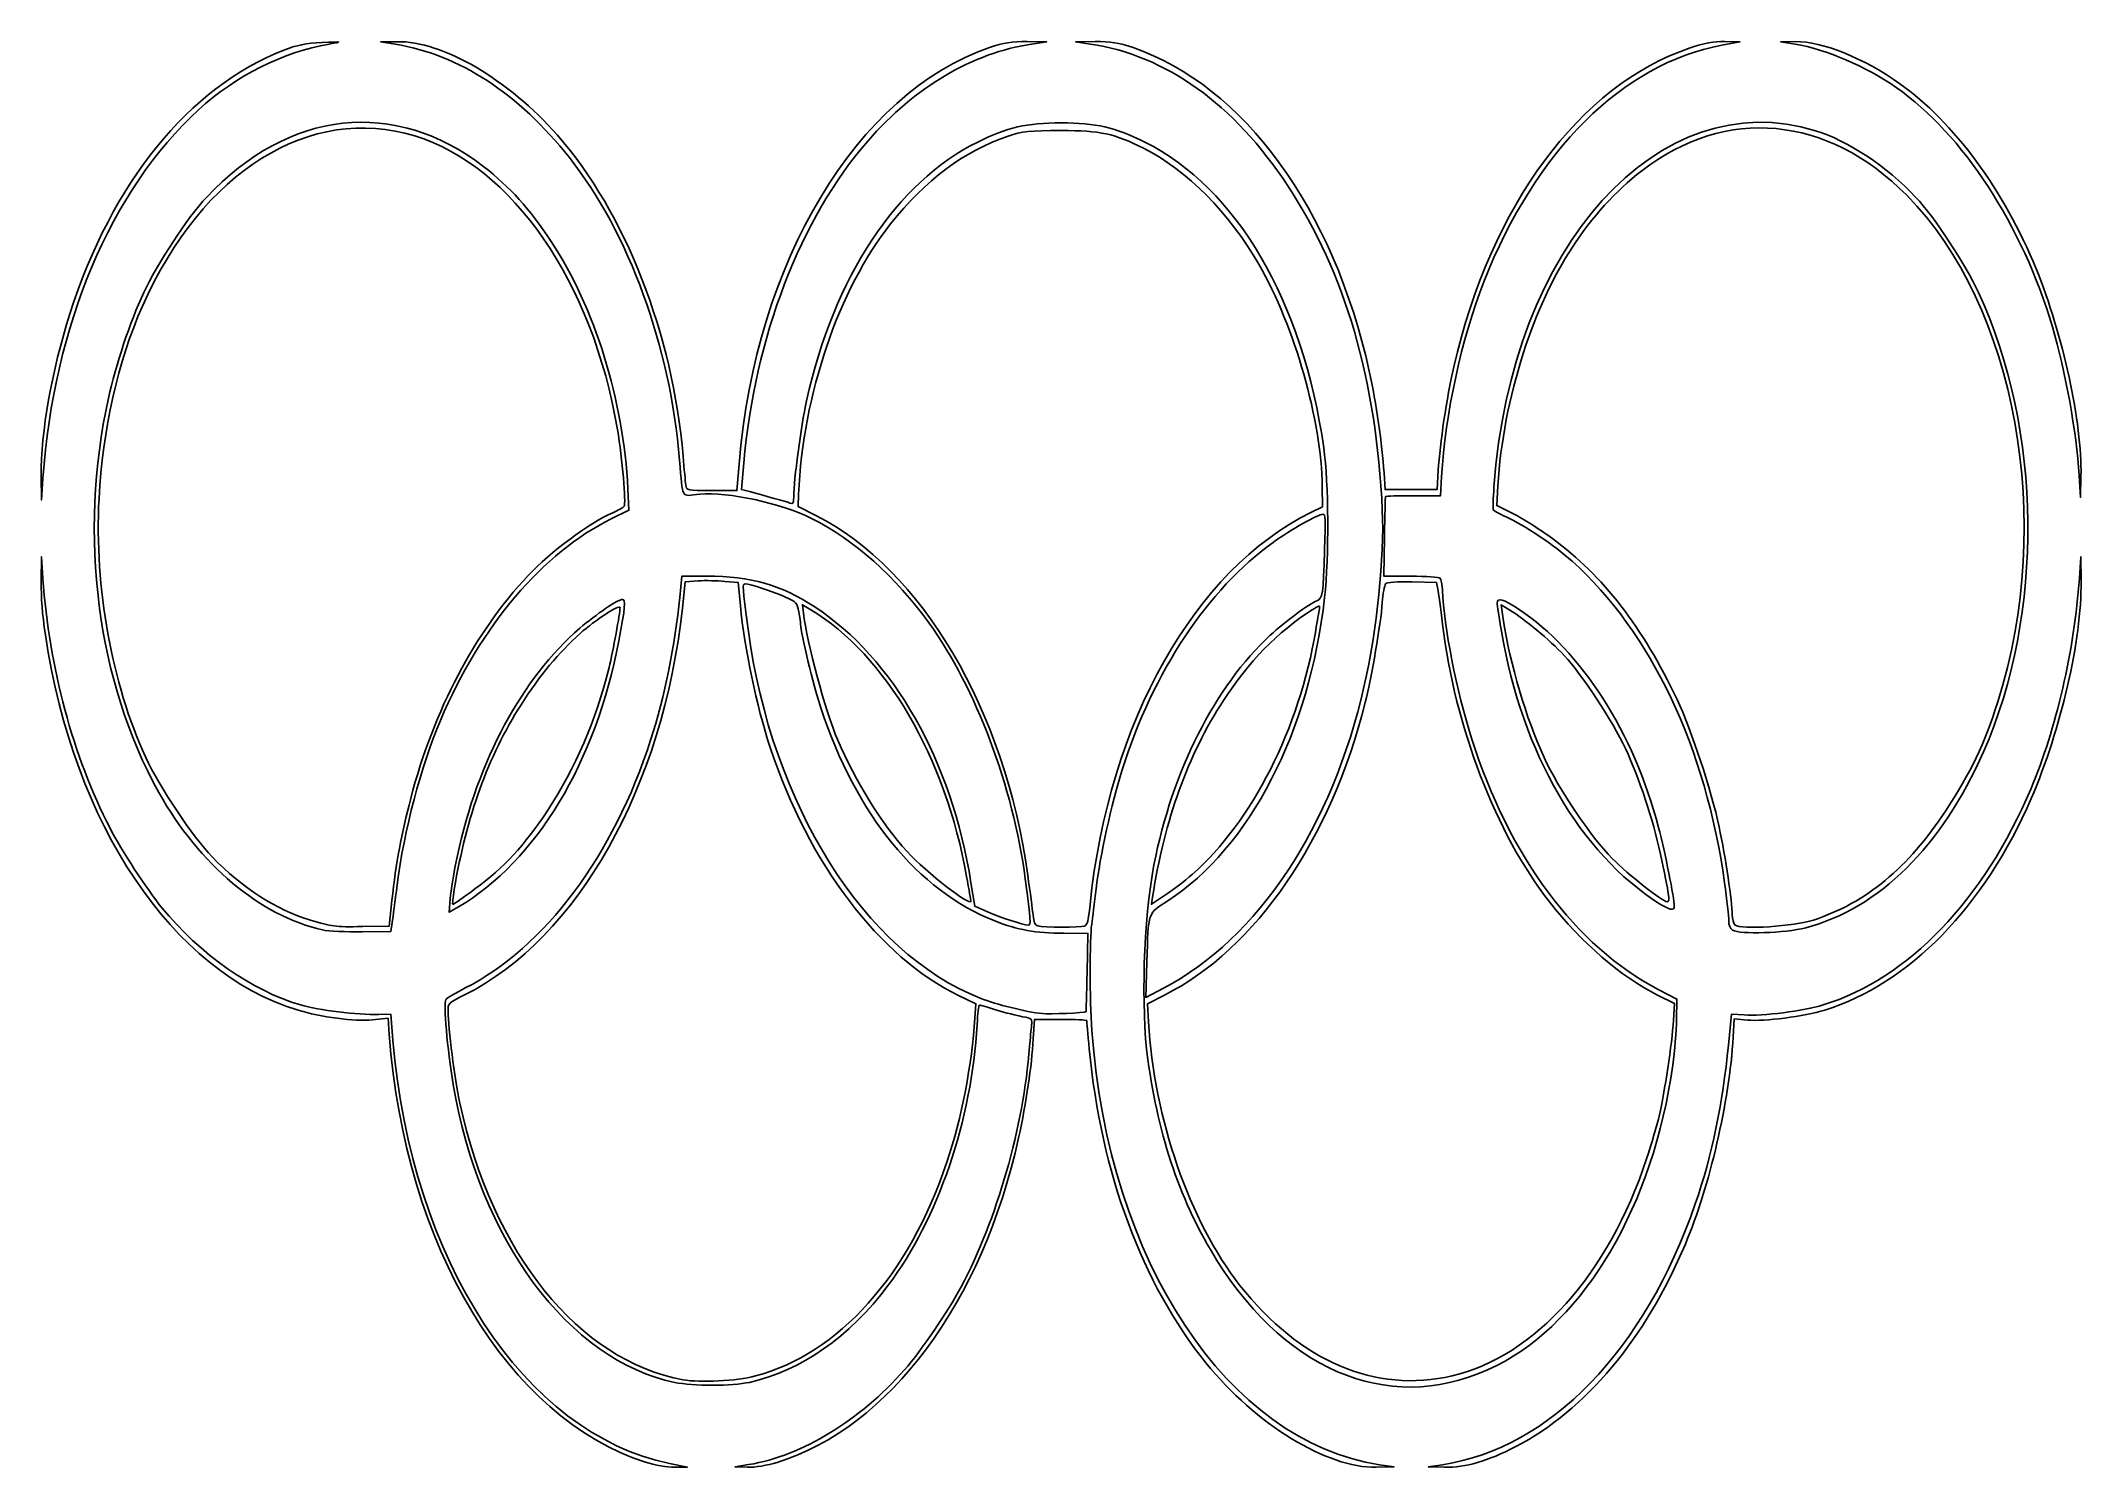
# Model space of a CAD drawing. Extents: x 1 to 593, y 238 to 653.
import ezdxf

# ---------------------------------------------------------------- set-up
doc = ezdxf.new("R2010")
doc.units = 0
doc.layers.add('Layer_1', color=7, linetype='CONTINUOUS')

msp = doc.modelspace()

# ---------------------------------------------------------------- linework, layer by layer
at = {"layer": 'Layer_1', "color": 7}
for points in [[(103.535388, 651.60417), (99.387099, 652.262148), (104.082599, 652.350022)], [(286.959883, 652.353197), (292.643915, 652.258519), (288.195534, 651.614686)], [(305.247515, 651.64805), (301.046258, 652.256932), (306.73029, 652.35246)], [(489.419972, 652.380126), (493.808797, 652.298771), (488.619043, 651.332752)], [(509.845776, 651.600428), (505.671222, 652.261921), (510.060076, 652.3617)], [(195.42829, 522.052441), (202.746889, 522.043937), (203.374134, 529.690139)], [(204.765554, 530.101191), (204.115966, 522.336217), (206.367582, 521.748482)], [(390.5532, 527.211468), (390.866598, 522.336444), (398.415005, 522.336444), (405.963383, 522.336444), (406.290189, 527.961458)], [(1.346618, 525.630841), (0.912997, 519.336198), (0.847321, 526.316967)], [(171.104247, 522.600378), (171.413932, 516.33618), (166.291951, 513.82868)], [(369.254665, 515.647247), (372.714491, 517.346816), (372.636822, 523.21646)], [(407.237896, 526.15698), (406.924157, 520.524794), (399.040072, 520.547471)], [(423.59023, 523.398954), (423.255061, 517.711691), (428.134819, 515.281975)], [(592.806076, 526.36748), (592.661509, 520.086359), (592.273134, 526.46125)], [(220.635916, 520.999427), (220.481427, 517.41275), (225.671179, 514.790929)], [(390.668882, 508.642384), (390.507874, 497.209493), (398.41611, 497.198154)], [(0.847321, 495.801496), (0.913003, 502.83618), (1.346624, 496.541537)], [(592.343631, 496.541452), (592.777276, 502.836094), (592.843039, 495.801411)], [(186.152967, 491.024098), (186.738228, 497.211591), (193.97175, 497.205921)], [(191.513449, 495.84498), (187.752759, 495.603751), (186.932415, 487.97005)], [(203.761536, 488.705017), (203.132648, 495.336189), (199.203384, 495.711184)], [(406.157216, 493.461099), (405.807591, 495.336104), (398.719474, 495.544734)], [(224.194357, 487.457603), (221.747134, 488.921301), (222.032837, 486.503717)], [(427.033134, 487.353883), (424.511546, 488.851654), (425.126239, 484.839043)], [(94.156296, 395.502009), (101.776329, 395.586198), (102.611035, 403.086217)], [(121.928321, 401.220113), (119.262141, 399.647792), (119.534771, 403.617005)], [(270.668347, 408.237052), (271.765397, 401.387017), (275.284973, 399.852255)], [(323.351291, 404.048665), (323.030523, 402.011178), (326.866337, 404.512129)], [(102.71435, 396.711213), (102.352677, 394.086217), (93.950209, 393.982753)], [(304.367017, 382.190117), (304.597191, 393.54412), (297.611121, 393.569631)], [(303.580063, 395.659502), (303.580176, 395.659587)], [(321.716863, 385.258677), (321.40542, 374.931099), (326.548006, 377.626082)], [(271.787142, 368.962696), (272.035287, 373.089175), (267.017417, 375.533065)], [(326.808765, 375.596957), (321.926854, 373.120554), (322.198129, 367.853357)], [(474.546671, 368.253439), (474.874469, 373.170784), (469.916674, 375.634715)], [(470.131257, 377.273197), (475.521109, 374.452413), (475.438904, 368.519074)], [(101.857751, 364.248964), (101.518007, 368.911729), (96.992711, 368.464904)], [(98.869816, 370.006157), (102.306628, 370.086094), (102.927453, 362.586104)], [(296.658822, 368.585575), (289.058513, 368.585575), (288.742224, 362.960589)], [(490.487301, 361.086123), (491.355326, 370.086123), (495.053433, 369.847446)], [(495.990454, 368.36949), (492.205181, 368.701994), (491.880813, 363.406195)], [(208.124943, 265.076561), (208.124943, 265.076419)], [(176.258353, 240.059594), (176.258347, 240.058488)], [(183.164672, 239.682898), (188.354432, 238.615398), (184.647461, 238.592721)], [(205.823186, 238.558706), (202.193841, 238.656784), (206.147897, 239.335313)], [(389.272365, 239.306967), (393.473594, 238.660016), (388.283839, 238.567039)], [(408.206494, 238.560803), (403.35891, 238.660299), (407.560054, 239.313827)]]:
    msp.add_lwpolyline(points, dxfattribs=at)
for points in [[(334.953128, 410.735735)], [(126.703851, 406.432602)], [(270.647969, 402.89862)], [(473.046066, 405.148706)], [(470.331439, 402.251471)], [(515.195887, 397.387644)], [(82.506166, 394.551354)], [(491.708381, 394.48457)], [(304.074397, 370.753115)], [(410.284431, 265.117833)]]:
    msp.add_lwpolyline(points, close=True, dxfattribs=at)
for points in [[(71.214111, 649.869735), (74.902003, 651.327537), (77.725168, 651.892963), (82.335027, 652.097058)], [(82.335027, 652.097058), (88.379376, 652.364649), (88.423384, 652.355011), (84.365028, 651.658226)], [(104.082599, 652.350022), (117.233087, 652.596069), (136.575794, 641.319905), (150.69524, 625.176003)], [(276.086098, 650.653345), (280.09442, 652.03926), (282.569814, 652.426217), (286.959883, 652.353197)], [(306.73029, 652.35246), (311.136038, 652.426444), (313.602321, 652.038919), (317.696995, 650.629449)], [(479.345301, 650.526409), (483.340224, 651.88599), (486.336274, 652.437272), (489.419972, 652.380126)], [(510.060076, 652.3617), (517.495748, 652.530645), (529.868211, 647.527666), (540.237657, 640.159231)], [(9.167319, 573.336201), (21.398475, 611.619735), (43.539157, 638.929845), (71.214111, 649.869735)], [(84.365028, 651.658226), (71.176272, 649.393543), (57.157396, 642.332554), (46.496415, 632.584661)], [(154.121153, 618.722138), (139.441037, 637.315373), (121.953348, 648.682812), (103.535388, 651.60417)], [(203.374134, 529.690139), (208.205887, 588.590649), (237.490699, 637.308711), (276.086098, 650.653345)], [(288.195534, 651.614686), (271.332842, 649.17417), (254.349397, 639.138362), (240.798266, 623.6068)], [(362.605181, 610.526724), (347.044876, 634.228302), (327.181011, 648.469278), (305.247515, 651.64805)], [(317.696995, 650.629449), (349.834762, 639.566875), (375.90395, 603.857795), (386.234419, 556.748164)], [(410.802094, 557.986167), (421.574797, 604.948765), (447.240728, 639.600352), (479.345301, 650.526409)], [(488.619043, 651.332752), (459.839452, 645.975782), (434.581965, 620.87902), (419.50902, 582.662526)], [(539.183934, 639.068204), (530.47012, 645.184179), (518.754302, 650.188746), (509.845776, 651.600428)], [(422.44988, 523.08618), (427.375389, 592.983782), (470.271685, 640.50228), (515.80372, 626.499187)], [(540.237657, 640.159231), (555.928186, 629.009719), (570.484913, 609.238519), (579.811323, 586.4097)], [(109.272359, 624.99606), (78.777207, 634.297099), (47.60286, 614.813275), (30.215959, 575.586201)], [(48.862196, 607.219997), (72.660396, 632.639313), (103.558989, 636.024617), (129.313786, 616.034384)], [(584.50731, 569.586249), (575.778784, 599.10639), (558.60154, 625.439511), (539.183934, 639.068204)], [(46.496415, 632.584661), (21.096602, 609.360267), (4.387886, 569.779571), (1.346618, 525.630841)], [(272.616026, 623.227496), (281.260531, 627.521417), (286.721603, 628.770844), (296.845143, 628.770844)], [(296.845143, 628.770844), (306.993997, 628.770844), (312.428551, 627.522097), (321.163824, 623.182878)], [(542.246683, 607.753845), (519.322535, 630.978041), (489.669506, 633.73737), (465.388809, 614.905741)], [(168.071505, 539.757043), (160.944857, 582.460302), (137.553148, 616.370403), (109.272359, 624.99606)], [(150.69524, 625.176003), (170.38086, 602.667867), (184.156733, 567.443086), (187.124411, 532.026907)], [(240.798266, 623.6068), (221.219382, 601.166582), (207.79672, 566.334513), (204.765554, 530.101191)], [(222.97678, 548.135036), (230.859312, 584.040475), (249.013599, 611.503628), (272.616026, 623.227496)], [(281.432611, 624.91462), (268.506896, 620.505357), (257.48212, 612.278535), (247.339902, 599.474299)], [(296.845087, 626.547178), (287.72606, 626.547178), (285.539471, 626.315587), (281.432611, 624.91462)], [(320.907175, 621.343562), (312.213487, 625.705288), (308.320498, 626.547178), (296.845087, 626.547178)], [(321.163824, 623.182878), (347.745628, 609.978447), (367.018526, 577.020447), (373.05394, 534.447043)], [(515.80372, 626.499187), (525.225997, 623.601414), (536.506696, 616.10834), (544.828167, 607.219997)], [(186.109041, 530.898208), (183.384043, 563.944255), (171.406375, 596.829376), (154.121153, 618.722138)], [(354.208309, 587.74754), (345.792047, 602.484806), (333.22422, 615.163949), (320.907175, 621.343562)], [(129.313786, 616.034384), (136.865599, 610.172875), (142.49605, 603.915877), (148.839248, 594.336192)], [(390.049994, 516.336236), (388.237946, 554.536261), (379.359808, 585.005842), (362.605181, 610.526724)], [(465.388809, 614.905741), (449.955128, 602.935713), (438.525014, 585.369697), (431.019383, 562.086201)], [(30.596374, 579.503228), (34.51134, 587.942705), (43.300446, 601.279373), (48.862196, 607.219997)], [(568.675134, 460.757112), (585.272324, 513.072935), (574.04075, 575.543625), (542.246683, 607.753845)], [(544.828167, 607.219997), (550.389912, 601.279373), (559.179043, 587.942705), (563.094, 579.503228)], [(247.339902, 599.474299), (232.281848, 580.463918), (221.880246, 549.896797), (220.635916, 520.999427)], [(148.839248, 594.336192), (161.479794, 575.246072), (169.831919, 548.336268), (171.104247, 522.600378)], [(372.636822, 523.21646), (372.381987, 542.48743), (364.706306, 569.364948), (354.208309, 587.74754)], [(419.50902, 582.662526), (413.097676, 566.406882), (408.231978, 544.001584), (407.237896, 526.15698)], [(579.811323, 586.4097), (587.548715, 567.470497), (593.155786, 541.562967), (592.806076, 526.36748)], [(30.215959, 575.586201), (23.140467, 559.622979), (18.596976, 539.515843), (17.610849, 519.802498)], [(20.337689, 548.830233), (22.449067, 558.477952), (26.599071, 570.886274), (30.596374, 579.503228)], [(563.094, 579.503228), (581.617134, 539.573074), (582.184602, 486.36686), (564.515263, 446.243613)], [(0.847321, 526.316967), (0.727895, 539.010907), (3.865056, 556.740085), (9.167319, 573.336201)], [(592.273134, 526.46125), (591.507468, 539.028709), (588.337313, 556.633049), (584.50731, 569.586249)], [(406.290189, 527.961458), (406.733272, 535.589121), (408.763417, 549.098646), (410.802094, 557.986167)], [(431.019383, 562.086201), (426.854806, 549.167074), (424.33577, 536.049213), (423.59023, 523.398954)], [(386.234419, 556.748164), (388.275619, 547.439669), (390.019521, 535.512898), (390.5532, 527.211468)], [(34.988567, 434.420135), (17.037342, 466.596709), (11.612375, 508.960772), (20.337689, 548.830233)], [(219.245868, 520.305392), (219.245868, 525.132369), (221.314674, 540.564094), (222.97678, 548.135036)], [(170.008393, 517.493254), (170.610216, 518.343591), (169.483221, 531.297921), (168.071505, 539.757043)], [(373.05394, 534.447043), (374.502132, 524.231631), (374.616539, 503.053739), (373.288649, 490.979679)], [(192.003559, 520.975814), (186.367476, 520.454778), (187.067358, 519.276643), (186.109041, 530.898208)], [(187.124411, 532.026907), (187.432758, 528.347169), (187.780595, 524.599427), (187.897368, 523.698633)], [(187.897368, 523.698633), (188.104156, 522.103635), (188.300854, 522.060633), (195.42829, 522.052441)], [(224.435619, 513.956608), (215.392243, 518.440139), (200.182649, 521.731928), (192.003559, 520.975814)], [(206.367582, 521.748482), (210.919255, 520.560312), (217.052348, 518.841241), (218.133763, 518.450457)], [(422.227361, 516.546454), (422.117093, 516.843326), (422.218857, 519.786198), (422.44988, 523.08618)], [(17.610849, 519.802498), (16.300119, 493.600167), (21.214747, 466.374132), (31.182358, 444.619049)], [(142.140844, 497.362082), (148.577457, 504.235928), (160.006419, 512.739638), (166.698408, 515.634151)], [(166.698408, 515.634151), (168.279126, 516.317868), (169.768613, 517.154457), (170.008393, 517.493254)], [(218.133763, 518.450457), (219.099336, 518.101569), (219.245868, 518.345858), (219.245868, 520.305392)], [(305.221068, 401.836847), (310.651342, 454.762318), (335.607987, 499.119137), (369.254665, 515.647247)], [(384.828123, 465.446494), (388.442324, 481.351323), (390.676649, 503.126022), (390.049994, 516.336236)], [(390.992967, 520.322683), (390.903392, 520.18662), (390.757408, 514.930479), (390.668882, 508.642384)], [(399.040072, 520.547471), (394.70383, 520.558809), (391.082627, 520.458746), (390.992967, 520.322683)], [(425.950072, 514.41497), (424.012762, 515.29045), (422.337543, 516.249609), (422.227361, 516.546454)], [(166.291951, 513.82868), (146.385689, 504.083367), (128.409602, 482.885858), (116.709222, 455.360457)], [(258.504866, 483.605603), (248.890156, 496.992047), (236.638743, 507.906539), (224.435619, 513.956608)], [(225.671179, 514.790929), (256.424284, 499.254746), (280.427363, 458.519528), (287.15692, 410.444447)], [(372.827197, 515.210683), (371.448624, 515.210683), (363.457332, 510.685512), (358.38085, 507.030293)], [(373.286154, 504.898186), (373.564517, 513.969647), (373.509241, 515.210683), (372.827197, 515.210683)], [(445.124013, 501.564161), (439.915748, 506.233587), (431.349165, 511.975077), (425.950072, 514.41497)], [(428.134819, 515.281975), (430.81869, 513.945638), (435.906028, 510.724998), (439.439981, 508.125033)], [(358.38085, 507.030293), (339.375288, 493.345616), (323.539342, 469.49006), (314.522164, 440.960712)], [(371.05835, 490.091131), (372.715257, 490.716539), (372.885846, 491.850454), (373.286154, 504.898186)], [(439.439981, 508.125033), (454.082428, 497.352501), (465.695093, 482.359011), (475.586391, 461.4552)], [(489.373739, 408.194504), (484.007896, 447.326561), (468.040592, 481.018592), (445.124013, 501.564161)], [(2.056866, 480.139115), (1.127483, 486.426983), (0.799457, 490.674586), (0.847321, 495.801496)], [(1.346624, 496.541537), (3.125979, 470.711424), (10.028776, 445.005723), (20.803175, 424.086208)], [(108.080357, 432.711213), (114.86622, 458.554507), (126.52647, 480.687052), (142.140844, 497.362082)], [(199.203384, 495.711184), (197.042275, 495.917546), (193.581805, 495.977641), (191.513449, 495.84498)], [(193.97175, 497.205921), (206.936246, 497.194583), (215.366837, 494.800328), (225.316607, 488.303008)], [(205.157815, 494.961194), (204.266534, 494.961194), (204.310471, 494.256898), (205.976557, 481.836217)], [(216.879103, 491.14097), (213.333208, 492.718819), (206.453066, 494.961194), (205.157815, 494.961194)], [(391.008954, 494.969613), (390.666699, 494.538576), (390.232573, 492.11949), (390.044268, 489.593877)], [(398.719474, 495.544734), (394.311628, 495.674561), (391.395969, 495.45686), (391.008954, 494.969613)], [(398.41611, 497.198154), (402.765619, 497.192485), (406.559197, 496.939635), (406.84629, 496.636696)], [(407.509257, 483.277039), (406.957918, 487.847027), (406.349461, 492.429855), (406.157216, 493.461099)], [(406.84629, 496.636696), (407.133383, 496.333644), (407.421213, 494.735698), (407.485899, 493.085679)], [(407.485899, 493.085679), (407.893635, 482.686838), (411.625332, 463.745565), (415.937679, 450.186435)], [(578.304935, 435.561874), (585.530816, 452.560847), (590.92937, 476.010312), (592.343631, 496.541452)], [(592.843039, 495.801411), (593.002346, 478.739594), (587.061723, 452.837934), (578.373052, 432.711128)], [(186.932415, 487.97005), (181.373202, 436.239326), (156.469456, 391.991357), (123.729551, 375.673748)], [(157.174004, 482.114409), (161.855742, 486.162425), (168.235021, 490.461194), (169.560476, 490.461194)], [(168.831043, 488.120202), (168.831043, 489.153543), (161.59261, 484.444687), (157.215864, 480.564142)], [(165.634441, 470.723329), (166.820683, 475.505518), (168.831043, 486.446513), (168.831043, 488.120202)], [(169.560476, 490.461194), (170.52162, 490.461194), (170.314421, 488.148066), (168.486106, 478.467241)], [(177.692148, 449.586595), (181.758688, 462.26554), (184.8776, 477.540652), (186.152967, 491.024098)], [(212.394589, 447.521102), (208.419613, 459.551282), (204.962207, 476.044838), (203.761536, 488.705017)], [(220.706875, 486.875537), (220.225564, 489.505294), (220.006568, 489.749329), (216.879103, 491.14097)], [(221.220147, 483.191717), (221.218673, 483.683669), (220.987678, 485.341398), (220.706875, 486.875537)], [(222.032837, 486.503717), (223.062375, 477.79166), (228.338152, 458.296724), (232.003641, 449.659729)], [(269.418135, 410.044734), (263.314706, 444.613946), (245.853907, 474.502876), (224.194357, 487.457603)], [(225.316607, 488.303008), (248.229938, 473.340331), (264.97696, 443.774381), (270.668347, 408.237052)], [(373.288649, 490.979679), (369.025512, 452.213235), (351.473102, 418.267984), (327.796866, 403.001461)], [(369.657468, 487.416643), (359.588466, 480.93086), (351.324454, 472.480186), (343.916306, 461.094038)], [(357.507638, 480.048208), (361.857487, 484.054554), (368.90674, 489.279033), (371.05835, 490.091131)], [(371.784132, 487.642847), (372.015723, 488.838813), (371.835723, 488.81965), (369.657468, 487.416643)], [(370.720346, 481.461109), (371.16618, 484.142372), (371.644866, 486.924151), (371.784132, 487.642847)], [(390.044268, 489.593877), (389.561357, 483.11708), (387.014797, 468.18995), (385.080888, 460.500208)], [(423.376441, 489.418299), (423.376441, 491.126173), (425.048031, 490.629685), (429.777439, 487.517102)], [(424.597805, 481.242472), (423.926079, 485.165594), (423.376441, 488.844709), (423.376441, 489.418299)], [(442.833165, 474.157304), (438.600983, 478.713345), (431.26594, 484.839751), (427.033134, 487.353883)], [(429.777439, 487.517102), (447.719017, 475.709102), (463.004617, 451.823329), (470.226643, 424.309946)], [(75.168215, 371.305984), (38.904534, 382.372271), (10.189365, 425.117509), (2.056866, 480.139115)], [(121.637415, 416.162324), (127.515832, 443.710743), (140.388392, 467.600825), (157.174004, 482.114409)], [(157.215864, 480.564142), (151.214465, 475.243115), (145.395935, 468.213307), (140.099346, 459.884381)], [(205.976557, 481.836217), (212.835288, 430.703943), (239.707363, 387.995329), (273.36765, 374.729471)], [(227.104676, 458.965899), (224.934415, 465.54412), (221.227509, 480.804973), (221.220147, 483.191717)], [(286.434482, 409.322239), (282.804333, 436.365978), (272.225693, 464.501594), (258.504866, 483.605603)], [(323.783745, 413.411187), (328.99337, 440.52942), (341.559298, 465.359187), (357.507638, 480.048208)], [(334.953128, 410.735707), (352.262835, 425.89406), (365.996608, 453.051014), (370.720346, 481.461109)], [(438.570935, 402.66754), (423.007597, 422.525225), (411.115238, 453.387628), (407.509257, 483.277039)], [(470.331439, 402.251471), (447.453156, 416.784728), (430.671742, 445.769575), (424.597805, 481.242472)], [(425.126239, 484.839043), (427.141814, 471.682091), (431.76583, 455.982435), (436.972224, 444.619049)], [(168.486106, 478.467241), (161.839902, 443.275852), (144.523573, 414.545187), (121.928321, 401.220113)], [(460.600243, 447.182702), (456.9228, 455.047313), (447.997946, 468.597345), (442.833165, 474.157304)], [(147.856748, 429.308929), (155.944783, 441.553181), (161.75778, 455.094964), (165.634441, 470.723329)], [(326.548006, 377.626082), (354.00206, 392.013553), (375.503953, 424.414091), (384.828123, 465.446494)], [(140.099346, 459.884381), (130.496905, 444.78445), (124.255293, 427.524973), (120.711912, 406.27372)], [(277.568887, 397.141483), (255.170752, 406.004542), (237.391447, 427.785902), (227.104676, 458.965899)], [(343.916306, 461.094038), (333.589039, 445.221269), (326.921811, 426.727049), (323.351291, 404.048665)], [(385.080888, 460.500208), (375.057978, 420.646054), (353.395191, 389.083153), (326.808765, 375.596957)], [(475.586391, 461.4552), (479.765877, 452.622529), (485.547364, 435.099061), (487.791808, 424.461203)], [(553.64845, 429.309666), (560.824498, 440.171291), (564.751672, 448.389978), (568.675134, 460.757112)], [(116.709222, 455.360457), (111.073136, 442.10143), (106.119867, 423.298545), (104.123988, 407.586217)], [(31.182358, 444.619049), (35.02135, 436.240176), (44.87946, 421.457471), (50.460548, 415.710482)], [(123.917309, 377.689294), (146.931684, 389.398961), (166.989093, 416.215843), (177.692148, 449.586595)], [(267.017417, 375.533065), (244.020237, 386.733572), (223.57806, 413.674554), (212.394589, 447.521102)], [(232.003641, 449.659729), (237.073518, 437.713625), (244.76891, 425.336173), (252.11435, 417.313191)], [(415.937679, 450.186435), (426.908806, 415.690328), (446.124643, 389.836942), (470.131257, 377.273197)], [(436.972224, 444.619049), (441.065197, 435.685805), (450.679606, 421.424901), (456.7392, 415.29892)], [(470.766104, 416.550813), (468.505814, 426.939109), (464.69075, 438.434731), (460.600243, 447.182702)], [(564.515263, 446.243613), (552.423005, 418.784854), (534.123184, 400.668746), (512.922586, 395.169024)], [(314.522164, 440.960712), (311.441046, 431.212337), (308.101153, 415.897569), (306.998362, 406.460693)], [(82.506166, 394.551354), (64.520651, 398.525216), (46.648332, 413.520661), (34.988567, 434.420135)], [(102.611035, 403.086217), (103.849197, 414.211323), (105.332817, 422.247458), (108.080357, 432.711213)], [(517.992576, 372.776655), (542.770072, 380.438561), (564.480227, 403.03885), (578.304935, 435.561874)], [(578.373052, 432.711128), (564.840312, 401.363121), (542.829855, 378.781824), (518.501679, 371.286879)], [(126.703851, 406.432602), (135.381685, 412.821836), (140.92888, 418.820995), (147.856748, 429.308929)], [(515.195887, 397.387644), (530.691619, 402.569688), (542.408173, 412.296378), (553.64845, 429.309666)], [(20.803175, 424.086208), (24.134648, 417.61783), (31.486224, 406.337641), (35.87432, 400.961197)], [(470.226643, 424.309946), (472.093483, 417.197906), (474.775512, 403.698472), (474.778545, 401.398696)], [(487.791808, 424.461203), (489.668967, 415.563931), (491.584734, 402.661446), (491.584734, 398.915915)], [(50.460548, 415.710482), (59.232648, 406.677657), (68.922068, 400.427263), (78.729222, 397.475093)], [(119.534771, 403.617005), (119.684724, 405.800079), (120.630906, 411.445446), (121.637415, 416.162324)], [(252.11435, 417.313191), (257.694568, 411.218249), (270.659699, 401.134592), (270.647969, 402.89862)], [(456.7392, 415.29892), (461.474391, 410.511912), (471.342954, 402.744557), (472.718466, 402.721994)], [(473.046066, 405.148706), (472.864932, 406.489323), (471.838847, 411.620287), (470.766104, 416.550813)], [(270.647969, 402.89862), (270.647464, 403.001802), (270.093858, 406.217509), (269.418135, 410.044734)], [(287.229628, 395.961987), (288.141647, 395.961987), (288.072964, 397.115915), (286.434482, 409.322239)], [(287.15692, 410.444447), (287.838935, 405.572372), (288.525742, 400.342507), (288.683235, 398.822542)], [(322.012488, 356.960693), (319.935628, 371.932129), (320.739987, 397.56702), (323.783745, 413.411187)], [(326.866337, 404.512129), (328.976022, 405.887669), (332.615083, 408.688271), (334.953128, 410.735735)], [(104.123988, 407.586217), (103.547602, 403.048715), (102.913265, 398.154954), (102.71435, 396.711213)], [(120.711912, 406.27372), (120.316431, 403.90183), (120.138551, 401.962791), (120.316629, 401.964718)], [(120.316629, 401.964718), (120.494701, 401.966957), (123.368956, 403.977203), (126.703851, 406.432602)], [(306.998362, 406.460693), (306.540397, 402.541937), (305.959124, 397.920614), (305.706643, 396.191083)], [(327.796866, 403.001461), (321.886148, 399.190224), (322.161165, 399.992797), (321.716863, 385.258677)], [(472.718466, 402.721994), (473.198457, 402.71349), (473.286756, 403.368151), (473.046066, 405.148706)], [(490.592296, 397.24954), (490.590425, 398.397203), (490.04178, 403.322457), (489.373739, 408.194504)], [(35.87432, 400.961197), (46.792604, 387.583682), (62.071121, 376.870309), (76.081666, 372.767613)], [(78.729222, 397.475093), (85.53422, 395.426636), (85.677523, 395.408296), (94.156296, 395.502009)], [(275.284973, 399.852255), (279.104505, 398.186561), (285.935074, 395.961987), (287.229628, 395.961987)], [(297.611121, 393.569631), (289.470614, 393.600529), (284.099159, 394.557704), (277.568887, 397.141483)], [(288.683235, 398.822542), (288.898384, 396.745115), (289.241603, 395.979052), (290.065266, 395.737172)], [(303.580176, 395.659587), (304.463112, 396.019134), (304.725515, 397.00698), (305.221068, 401.836847)], [(469.916674, 375.634715), (459.371424, 380.875521), (447.889663, 390.777477), (438.570935, 402.66754)], [(474.778545, 401.398696), (474.780416, 400.032567), (473.411169, 400.295112), (470.331439, 402.251471)], [(491.708296, 394.48457), (490.930356, 394.959061), (490.595046, 395.789839), (490.592296, 397.24954)], [(491.584734, 398.915915), (491.584734, 397.699172), (491.955647, 396.434551), (492.449698, 395.96675)], [(492.449698, 395.96675), (493.910617, 394.583499), (509.773861, 395.574435), (515.195887, 397.387644)], [(93.950209, 393.982753), (89.328849, 393.925776), (84.17903, 394.181745), (82.506166, 394.551354)], [(290.065266, 395.737172), (291.759052, 395.239776), (302.39915, 395.17869), (303.580063, 395.659502)], [(305.706643, 396.191083), (305.087698, 391.951247), (305.125172, 374.350337), (305.772406, 365.368649)], [(512.922586, 395.169024), (506.927792, 393.61388), (493.828838, 393.191263), (491.708381, 394.48457)], [(304.074397, 370.75303), (304.108696, 370.798668), (304.240507, 375.94542), (304.367017, 382.190117)], [(120.396087, 349.695723), (118.671797, 360.055729), (117.54165, 373.184532), (118.277952, 374.301808)], [(118.277952, 374.301808), (118.560538, 374.730605), (121.098249, 376.254964), (123.917309, 377.689294)], [(123.729551, 375.673748), (118.937095, 373.285191), (118.910486, 373.258375), (118.910486, 370.816157)], [(273.36765, 374.729471), (278.044427, 372.886299), (286.51612, 370.776983), (291.408236, 370.237578)], [(96.992711, 368.464904), (91.673059, 367.939616), (82.127611, 369.182239), (75.168215, 371.305984)], [(76.081666, 372.767613), (81.431073, 371.201159), (92.513951, 369.858132), (98.869816, 370.006157)], [(118.910486, 370.816157), (118.910486, 366.144208), (120.838161, 351.308098), (122.365568, 344.224517)], [(263.688491, 327.167008), (267.952289, 339.946639), (270.98284, 355.58674), (271.787142, 368.962696)], [(273.138642, 372.711203), (272.936616, 372.711203), (272.630934, 370.191146), (272.459353, 367.111077)], [(278.132301, 371.294277), (275.587826, 372.073578), (273.340675, 372.711203), (273.138642, 372.711203)], [(285.631285, 369.35949), (284.051339, 369.644315), (280.676795, 370.514948), (278.132301, 371.294277)], [(288.25234, 366.838923), (288.49612, 368.780428), (288.415899, 368.857502), (285.631285, 369.35949)], [(291.408236, 370.237578), (293.235364, 370.036035), (303.860608, 370.468602), (304.074397, 370.753115)], [(304.268202, 368.21058), (304.262532, 368.416942), (300.838989, 368.585575), (296.658822, 368.585575)], [(305.006683, 360.048302), (304.605496, 364.33131), (304.273191, 368.004331), (304.268202, 368.21058)], [(322.198129, 367.853357), (323.617606, 340.282431), (334.206198, 309.700743), (348.643984, 291.473235)], [(470.467672, 340.865972), (471.972359, 347.219887), (474.094261, 361.466816), (474.546671, 368.253439)], [(475.438904, 368.519074), (475.39355, 365.255717), (474.902277, 359.307354), (474.34697, 355.300469)], [(495.053433, 369.847446), (500.435688, 369.500088), (512.293011, 371.014186), (517.992576, 372.776655)], [(518.501679, 371.286879), (512.381594, 369.401414), (501.013984, 367.92822), (495.990454, 368.36949)], [(176.258347, 240.058488), (136.335212, 252.769748), (106.331332, 302.852636), (101.857751, 364.248964)], [(102.927453, 362.586104), (108.221335, 298.632586), (141.051311, 248.345348), (183.164672, 239.682898)], [(272.459353, 367.111077), (270.913309, 339.35828), (261.095014, 310.569222), (246.633233, 291.384028)], [(288.742224, 362.960589), (288.288057, 354.884003), (286.771323, 344.64668), (284.478888, 334.184683)], [(287.68303, 360.711213), (287.857644, 362.97995), (288.113953, 365.737436), (288.25234, 366.838923)], [(305.772406, 365.368649), (310.610211, 298.222724), (345.13217, 246.104192), (389.272365, 239.306967)], [(491.880813, 363.406195), (490.73057, 344.626072), (485.082539, 320.205231), (477.987902, 303.336142)], [(267.823261, 290.961213), (278.253502, 310.553631), (285.884135, 337.353307), (287.68303, 360.711213)], [(338.85754, 268.859254), (320.379676, 291.78017), (308.371153, 324.129288), (305.006683, 360.048302)], [(342.070157, 298.594431), (331.636592, 315.231222), (325.205093, 333.946431), (322.012488, 356.960693)], [(480.885959, 315.032428), (485.708825, 328.979679), (488.838586, 343.991934), (490.487301, 361.086123)], [(184.679093, 263.205043), (153.958048, 269.587729), (127.891877, 304.658901), (120.396087, 349.695723)], [(474.34697, 355.300469), (468.739644, 314.839276), (448.959402, 281.070113), (423.290098, 268.135257)], [(122.365568, 344.224517), (131.775919, 300.582709), (156.817335, 269.550482), (187.11877, 263.980035)], [(466.746435, 328.086113), (468.10542, 332.211118), (469.779987, 337.962047), (470.467672, 340.865972)], [(284.478888, 334.184683), (273.999172, 286.358173), (247.008212, 250.073887), (214.413273, 239.994595)], [(208.124943, 265.076419), (232.265809, 271.44), (252.72267, 294.299943), (263.688491, 327.167008)], [(410.284346, 265.117805), (434.331836, 270.72411), (455.69914, 294.553616), (466.746435, 328.086113)], [(407.560054, 239.313827), (438.767348, 244.167137), (466.163915, 272.457666), (480.885959, 315.032428)], [(477.987902, 303.336142), (466.449506, 275.901024), (449.036532, 255.113631), (428.768617, 244.578756)], [(423.290098, 268.135257), (394.085764, 253.419109), (363.118082, 265.032624), (342.070157, 298.594431)], [(246.633233, 291.384028), (235.195594, 276.210737), (221.553303, 266.664671), (206.395024, 263.22772)], [(251.36682, 266.856775), (256.14847, 272.280189), (264.002871, 283.784882), (267.823261, 290.961213)], [(348.643984, 291.473235), (366.285317, 269.201254), (387.991276, 259.92051), (410.284431, 265.117833)], [(206.147897, 239.335313), (221.821296, 242.022331), (238.329729, 252.069817), (251.36682, 266.856775)], [(388.283839, 238.567039), (374.045811, 238.312205), (353.16805, 251.107767), (338.85754, 268.859254)], [(206.395024, 263.22772), (201.564581, 262.132469), (189.899297, 262.120082), (184.679093, 263.205043)], [(187.11877, 263.980035), (192.05566, 263.072466), (202.612836, 263.62355), (208.124943, 265.076561)], [(428.768617, 244.578756), (420.65314, 240.360491), (414.090595, 238.43982), (408.206494, 238.560803)], [(184.647461, 238.592721), (182.608628, 238.578548), (178.833526, 239.239672), (176.258353, 240.059594)], [(214.413273, 239.994595), (211.684847, 239.150891), (207.819303, 238.504734), (205.823186, 238.558706)]]:
    msp.add_open_spline(points, degree=3, dxfattribs=at)

doc.saveas('drawing.dxf')
